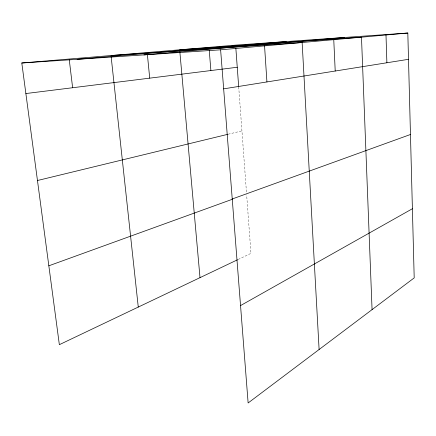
<?xml version="1.0" encoding="UTF-8"?>
<svg xmlns="http://www.w3.org/2000/svg" width="436" height="436" viewBox="0 0 436 436"><rect width="100%" height="100%" fill="white"/><g stroke="black" fill="none" stroke-linecap="round" stroke-linejoin="round"><path stroke-width="0.33" stroke-dasharray="2.18 1.64" d="M238.198 259.453L250.962 253.365L246.651 194.788M228.126 134.234L241.942 130.882M238.699 86.895L246.498 192.772"/><path stroke-width="0.65" d="M240.541 305.587L412.396 208.746M237.587 259.742L59.351 344.68L21.8 62.997L235.625 45.126L407.818 33.027L414.2 277.896L248.128 402.973L220.616 49.813L407.818 33.027M48.837 265.802L232.519 199.219M232.235 198.985L410.461 134.495M37.469 180.515L227.467 134.397M223.657 88.851L408.499 59.312M25.871 93.549L237.255 67.269M143.88 54.903L344.375 37.485M77.167 59.323L286.201 41.573M179.676 49.802L361.482 37.18L372.066 309.625M111.017 55.541L302.137 42.505L319.108 349.514M21.8 62.997L220.616 49.813M69.259 59.705L72.627 87.734M111.164 56.893L138.272 307.069M147.39 54.538L149.712 78.153M179.855 51.83L200.004 277.65M209.275 50.663L210.888 70.545M235.871 48.478L238.65 86.219M264.554 45.873L266.925 81.941M333.758 39.665L335.213 71.024M385.991 34.984L386.885 62.768"/></g></svg>
